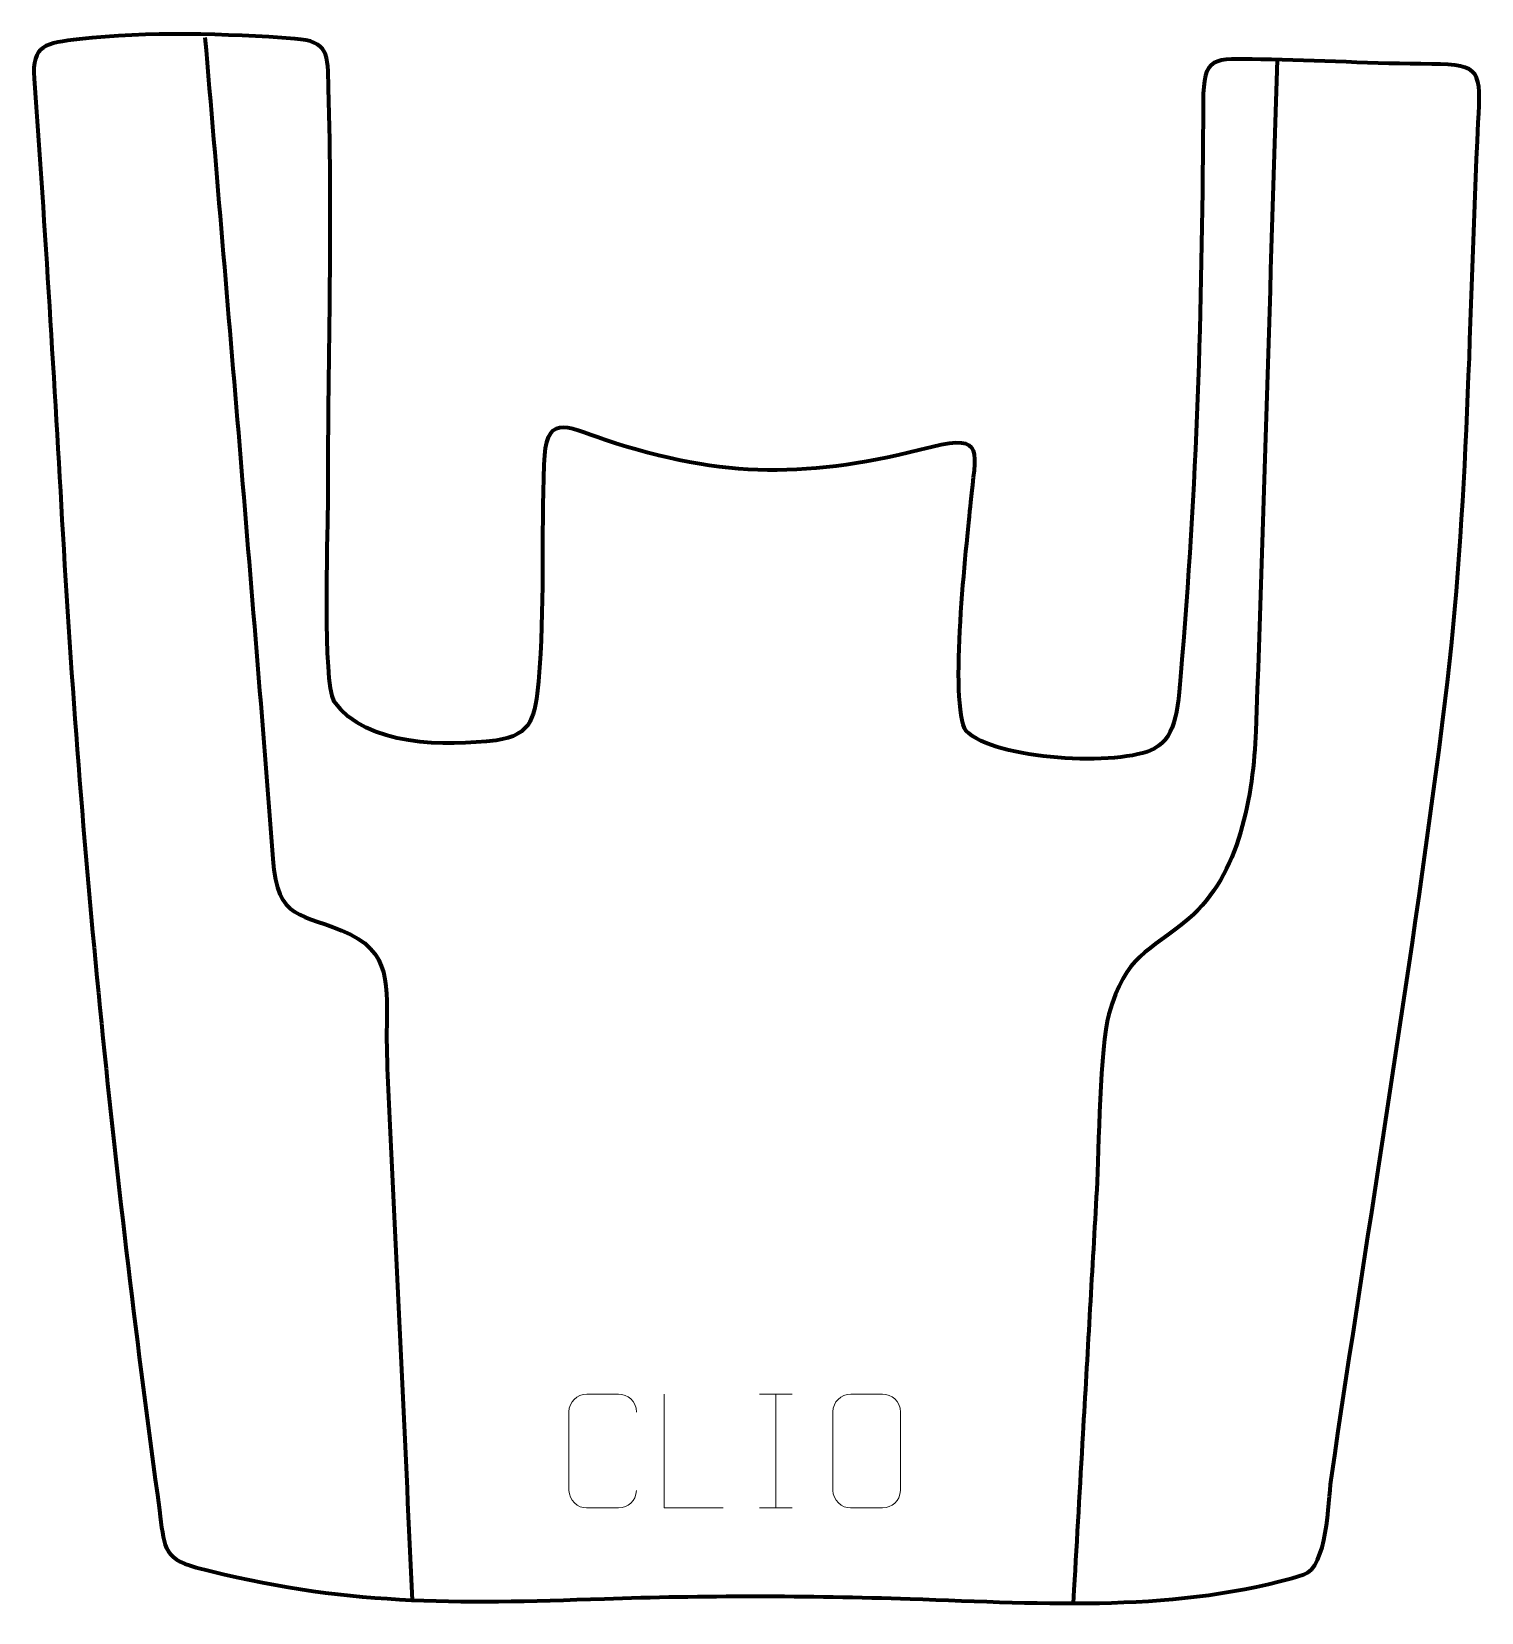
# Model space of a CAD drawing. Header units: millimetres. Extents: x -398 to -80, y 399 to 747.
import ezdxf

# ---------------------------------------------------------------- set-up
doc = ezdxf.new("R2010")
doc.units = ezdxf.units.MM
doc.header["$MEASUREMENT"] = 0
doc.layers.add('layer 2', color=7, linetype='Continuous')
doc.layers.add('layer 3', color=7, linetype='Continuous')

msp = doc.modelspace()

# ---------------------------------------------------------------- linework, layer by layer
at = {"layer": 'layer 2', "color": 142, "lineweight": 158}
for points, knots in [([(-360.1354, 745.3336), (-357.6146, 715.4586), (-355.0937, 685.5836), (-352.5729, 655.7086), (-352.5729, 655.7086), (-350.0679, 625.4453), (-347.511, 595.1838), (-345.243, 564.9024), (-345.243, 564.9024), (-344.1895, 550.8374), (-339.1635, 553.4135), (-328.1516, 548.223), (-328.1516, 548.223), (-318.4552, 543.6525), (-320.3443, 534.4948), (-320.2398, 525.0001), (-320.2398, 525.0001), (-320.1508, 516.9097), (-319.5751, 508.2309), (-319.2145, 500.0921), (-319.2145, 500.0921), (-317.6422, 467.4036), (-316.1196, 434.7112), (-314.6156, 402.0194)], [0, 0, 0, 0, 0.14285714, 0.14285714, 0.14285714, 0.14285714, 0.28571429, 0.28571429, 0.28571429, 0.28571429, 0.42857143, 0.42857143, 0.42857143, 0.42857143, 0.57142857, 0.57142857, 0.57142857, 0.57142857, 0.71428571, 0.71428571, 0.71428571, 0.71428571, 1, 1, 1, 1]), ([(-124.5832, 740.4387), (-126.1559, 691.3232), (-127.4149, 641.9988), (-129.2692, 592.9196), (-129.2692, 592.9196), (-129.7945, 579.0182), (-132.797, 561.1211), (-143.9974, 551.7216), (-143.9974, 551.7216), (-152.9666, 544.1946), (-157.7719, 543.9559), (-161.5331, 530.713), (-161.5331, 530.713), (-163.5551, 523.5936), (-163.7477, 500.9433), (-164.2092, 492.1402), (-164.2092, 492.1402), (-165.1967, 474.7679), (-166.1836, 457.3956), (-167.1708, 440.0234), (-167.1708, 440.0234), (-167.1708, 440.0234), (-167.2554, 438.5343), (-167.2554, 438.5343), (-167.2554, 438.5343), (-167.9041, 427.1182), (-168.5528, 415.7022), (-169.2015, 404.2861), (-169.2015, 404.2861), (-169.2015, 404.2861), (-169.3707, 401.308), (-169.3707, 401.308)], [0, 0, 0, 0, 0.11111111, 0.11111111, 0.11111111, 0.11111111, 0.22222222, 0.22222222, 0.22222222, 0.22222222, 0.33333333, 0.33333333, 0.33333333, 0.33333333, 0.44444444, 0.44444444, 0.44444444, 0.44444444, 0.55555556, 0.55555556, 0.55555556, 0.55555556, 0.66666667, 0.66666667, 0.66666667, 0.66666667, 0.77777778, 0.77777778, 0.77777778, 0.77777778, 1, 1, 1, 1])]:
    msp.add_open_spline(points, degree=3, knots=knots, dxfattribs=at)
at = {"layer": 'layer 2', "color": 250, "lineweight": 9}
for points, knots in [([(-265.3201, 426.0813), (-265.4599, 423.7579), (-267.1371, 422.2783), (-269.2848, 422.2675), (-269.2848, 422.2675), (-271.6167, 422.2679), (-273.9486, 422.2679), (-276.2801, 422.2675), (-276.2801, 422.2675), (-278.2051, 422.1621), (-280.1772, 424.0466), (-280.166, 426.0639), (-280.166, 426.0639), (-280.1656, 431.834), (-280.1656, 437.6037), (-280.166, 443.373), (-280.166, 443.373), (-280.1618, 445.5111), (-278.4151, 447.2303), (-276.2627, 447.2168), (-276.2627, 447.2168), (-273.937, 447.2168), (-271.6109, 447.2168), (-269.2848, 447.2168), (-269.2848, 447.2168), (-267.3382, 447.2523), (-265.3468, 445.7608), (-265.3201, 443.3232)], [0, 0, 0, 0, 0.125, 0.125, 0.125, 0.125, 0.25, 0.25, 0.25, 0.25, 0.375, 0.375, 0.375, 0.375, 0.5, 0.5, 0.5, 0.5, 0.625, 0.625, 0.625, 0.625, 0.75, 0.75, 0.75, 0.75, 1, 1, 1, 1]), ([(-246.2686, 422.2635), (-246.2686, 422.2635), (-259.2177, 422.2635), (-259.2177, 422.2635), (-259.2177, 422.2635), (-259.2177, 422.2635), (-259.2177, 447.2171), (-259.2177, 447.2171)], [0, 0, 0, 0, 0.33333333, 0.33333333, 0.33333333, 0.33333333, 1, 1, 1, 1]), ([(-218.2627, 447.2168), (-215.937, 447.2168), (-213.6109, 447.2168), (-211.2848, 447.2168), (-211.2848, 447.2168), (-209.3382, 447.2524), (-207.3468, 445.7608), (-207.3201, 443.3232), (-207.3201, 443.3232), (-207.3205, 437.5763), (-207.3205, 431.829), (-207.3201, 426.0813), (-207.3201, 426.0813), (-207.4599, 423.7579), (-209.1371, 422.2783), (-211.2848, 422.2675), (-211.2848, 422.2675), (-213.6167, 422.2679), (-215.9486, 422.2679), (-218.2801, 422.2675), (-218.2801, 422.2675), (-220.2051, 422.1621), (-222.1772, 424.0466), (-222.166, 426.0639), (-222.166, 426.0639), (-222.1657, 431.834), (-222.1657, 437.6037), (-222.166, 443.373), (-222.166, 443.373), (-222.1618, 445.5111), (-220.4151, 447.2303), (-218.2627, 447.2168)], [0, 0, 0, 0, 0.11111111, 0.11111111, 0.11111111, 0.11111111, 0.22222222, 0.22222222, 0.22222222, 0.22222222, 0.33333333, 0.33333333, 0.33333333, 0.33333333, 0.44444444, 0.44444444, 0.44444444, 0.44444444, 0.55555556, 0.55555556, 0.55555556, 0.55555556, 0.66666667, 0.66666667, 0.66666667, 0.66666667, 0.77777778, 0.77777778, 0.77777778, 0.77777778, 1, 1, 1, 1])]:
    msp.add_open_spline(points, degree=3, knots=knots, dxfattribs=at)
for points in [[(-238.3272, 447.2171), (-238.3272, 447.2171), (-231.1591, 447.2171), (-231.1591, 447.2171)], [(-234.7432, 447.2171), (-234.7432, 447.2171), (-234.7432, 422.2636), (-234.7432, 422.2636)], [(-238.3272, 422.2636), (-238.3272, 422.2636), (-231.1591, 422.2636), (-231.1591, 422.2636)]]:
    msp.add_open_spline(points, degree=3, dxfattribs=at)
at = {"layer": 'layer 3', "color": 242, "lineweight": 158}
msp.add_open_spline([(-140.8264, 731.1393), (-140.7641, 741.414), (-138.6946, 740.6272), (-128.1673, 740.5072), (-128.1673, 740.5072), (-115.5474, 740.3197), (-103.3203, 739.5295), (-90.5934, 739.4905), (-90.5934, 739.4905), (-79.6912, 739.4571), (-79.738, 737.7905), (-80.3861, 726.6627), (-80.3861, 726.6627), (-82.4296, 683.5012), (-82.3825, 642.8156), (-87.6374, 599.6151), (-87.6374, 599.6151), (-94.7665, 542.1172), (-104.3257, 485.619), (-112.707, 428.3983), (-112.707, 428.3983), (-113.3207, 423.5569), (-113.5486, 409.1564), (-118.7027, 407.6018), (-118.7027, 407.6018), (-146.2038, 399.3067), (-174.9604, 401.2252), (-205.2275, 402.2755), (-205.2275, 402.2755), (-227.4153, 403.0454), (-251.3021, 403.0515), (-272.3936, 402.3064), (-272.3936, 402.3064), (-304.94, 401.1567), (-330.0561, 400.7834), (-362.0616, 409.1834), (-362.0616, 409.1834), (-369.6803, 411.1829), (-369.089, 414.2668), (-370.1445, 421.7516), (-370.1445, 421.7516), (-379.9964, 493.9246), (-387.2051, 563.4757), (-391.3774, 636.2277), (-391.3774, 636.2277), (-393.2909, 669.5929), (-395.2249, 702.9463), (-397.6725, 736.2779), (-397.6725, 736.2779), (-398.2293, 743.7625), (-395.1224, 744.042), (-387.6924, 744.9755), (-387.6924, 744.9755), (-372.9871, 746.6132), (-355.2238, 746.1959), (-340.4247, 745.0465), (-340.4247, 745.0465), (-332.907, 744.4627), (-333.1958, 741.8324), (-332.9715, 734.1525), (-332.9715, 734.1525), (-332.093, 704.0713), (-333.1189, 672.5378), (-333.1044, 642.2927), (-333.1044, 642.2927), (-333.1248, 634.7301), (-334.2794, 604.3537), (-331.7538, 599.4635), (-331.7538, 599.4635), (-324.7228, 589.4638), (-307.1234, 589.5545), (-296.171, 590.8985), (-296.171, 590.8985), (-288.1475, 591.8831), (-287.6263, 596.4429), (-286.8772, 603.8549), (-286.8772, 603.8549), (-285.4844, 620.123), (-286.3019, 635.4479), (-285.6924, 651.5402), (-285.6924, 651.5402), (-285.2731, 662.6076), (-281.3749, 660.0984), (-272.2788, 656.9097), (-272.2788, 656.9097), (-245.9721, 648.1968), (-227.144, 648.473), (-200.5054, 655.3367), (-200.5054, 655.3367), (-188.4986, 658.1934), (-190.7998, 654.366), (-191.8834, 643.2137), (-191.8834, 643.2137), (-192.7323, 634.3416), (-196.7656, 598.9141), (-192.8915, 592.9568), (-192.8915, 592.9568), (-186.8405, 586.6024), (-158.983, 585.0183), (-151.5353, 589.1133), (-151.5353, 589.1133), (-146.4593, 591.9044), (-146.3926, 598.0181), (-145.4961, 608.6857), (-145.4961, 608.6857), (-141.9201, 651.2358), (-141.0854, 688.3648), (-140.8264, 731.1393)], degree=3, knots=[0, 0, 0, 0, 0.03571429, 0.03571429, 0.03571429, 0.03571429, 0.07142857, 0.07142857, 0.07142857, 0.07142857, 0.10714286, 0.10714286, 0.10714286, 0.10714286, 0.14285714, 0.14285714, 0.14285714, 0.14285714, 0.17857143, 0.17857143, 0.17857143, 0.17857143, 0.21428571, 0.21428571, 0.21428571, 0.21428571, 0.25, 0.25, 0.25, 0.25, 0.28571429, 0.28571429, 0.28571429, 0.28571429, 0.32142857, 0.32142857, 0.32142857, 0.32142857, 0.35714286, 0.35714286, 0.35714286, 0.35714286, 0.39285714, 0.39285714, 0.39285714, 0.39285714, 0.42857143, 0.42857143, 0.42857143, 0.42857143, 0.46428571, 0.46428571, 0.46428571, 0.46428571, 0.5, 0.5, 0.5, 0.5, 0.53571429, 0.53571429, 0.53571429, 0.53571429, 0.57142857, 0.57142857, 0.57142857, 0.57142857, 0.60714286, 0.60714286, 0.60714286, 0.60714286, 0.64285714, 0.64285714, 0.64285714, 0.64285714, 0.67857143, 0.67857143, 0.67857143, 0.67857143, 0.71428571, 0.71428571, 0.71428571, 0.71428571, 0.75, 0.75, 0.75, 0.75, 0.78571429, 0.78571429, 0.78571429, 0.78571429, 0.82142857, 0.82142857, 0.82142857, 0.82142857, 0.85714286, 0.85714286, 0.85714286, 0.85714286, 0.89285714, 0.89285714, 0.89285714, 0.89285714, 0.92857143, 0.92857143, 0.92857143, 0.92857143, 1, 1, 1, 1], dxfattribs=at)

doc.saveas('drawing.dxf')
